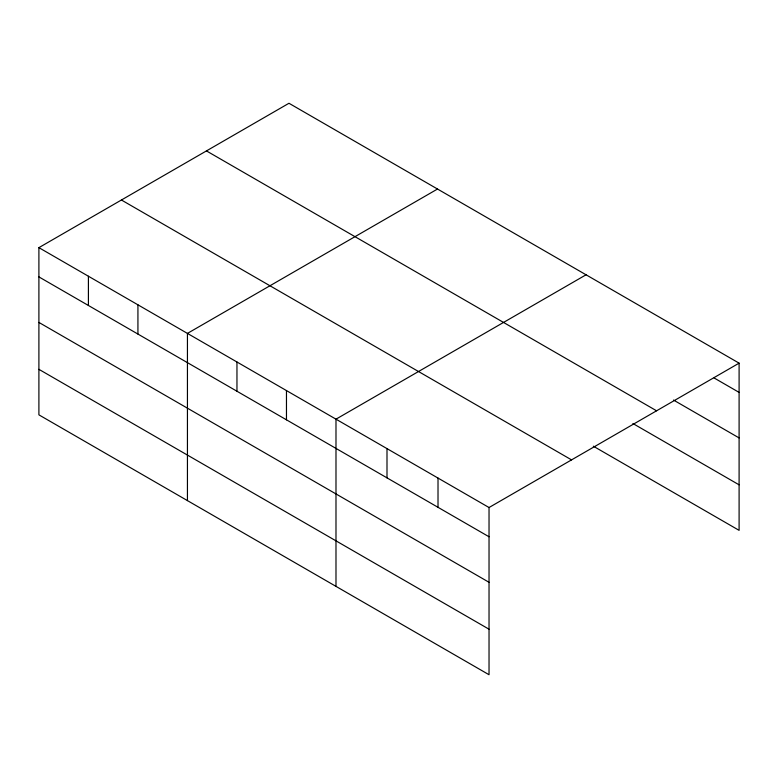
<?xml version="1.0" encoding="UTF-8"?>
<svg xmlns="http://www.w3.org/2000/svg" width="778" height="778" viewBox="0 0 778 778"><rect width="100%" height="100%" fill="white"/><g stroke="black" fill="none" stroke-linecap="round" stroke-linejoin="round"><path stroke-width="1.17" d="M38.9 247.647L489.031 507.528L489.031 674.73L38.9 414.849L38.9 247.647L288.969 103.27L739.1 363.151L739.1 530.353L593.342 446.202M437.518 189.025L187.44 333.402L187.44 500.614M586.058 274.79L335.989 419.167L335.989 586.379M489.031 507.528L739.1 363.151M714.116 377.972L739.1 392.394M673.515 400.057L739.1 437.917M206.452 150.913L656.574 410.794M632.903 423.514L739.1 484.83M121.426 200.004L571.548 459.876M38.9 276.89L489.031 536.771M38.9 322.423L489.031 582.294M38.9 369.326L489.031 629.207M438.014 478.071L438.014 507.314M386.997 448.614L386.997 477.867M286.469 390.575L286.469 419.828M236.959 361.994L236.959 391.237M137.93 304.82L137.93 334.063M88.41 276.229L88.41 305.482"/></g></svg>
